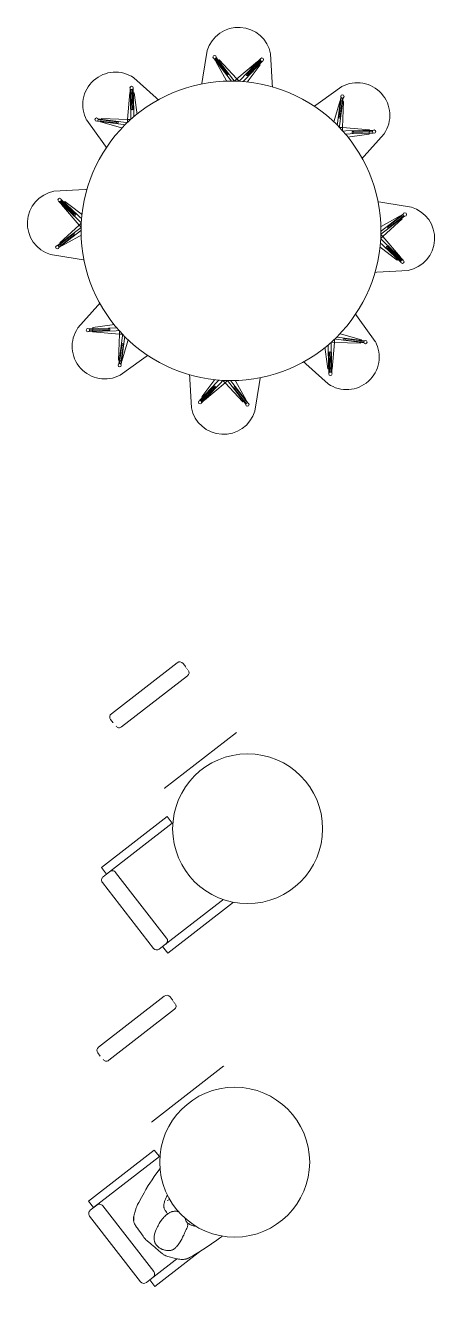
# Model space of a CAD drawing. Header units: millimetres. Extents: x 77934 to 82234, y 1754 to 48754.
# Drawn here: x 79133 to 81602, y 26143 to 33750 of the extents above; entities that cross this region are included whole.
import ezdxf

# ---------------------------------------------------------------- set-up
doc = ezdxf.new("R2010")
doc.units = ezdxf.units.MM
doc.header["$MEASUREMENT"] = 0
doc.layers.add('FURN-FREE', color=1, linetype='Continuous', lineweight=0)
doc.layers.add('PRES-PEOP', color=42, linetype='Continuous', lineweight=0)

# ---------------------------------------------------------------- blocks, each defined once
blk = doc.blocks.new('*U10')
at = {"color": 0, "linetype": 'ByBlock', "lineweight": -2}
for p, q in [((-250, 275), (-225, 275)), ((275, 275), (275, -275))]:
    blk.add_line(p, q, dxfattribs=at)
at = {"color": 0, "linetype": 'ByBlock', "lineweight": -2, "extrusion": (0, 0, -1), "flags": 128}
for points in [[(225, 325), (-275, 325), (-275, 275), (225, 275), (225, 325)], [(225, -275), (-275, -275), (-275, -325), (225, -325), (225, -275)]]:
    blk.add_lwpolyline(points, close=True, dxfattribs=at)
for points in [[(275, 250), (275, -250)], [(175, -250), (175, 250)], [(250, -275), (200, -275)]]:
    blk.add_lwpolyline(points, dxfattribs=at)
at = {"color": 0, "linetype": 'ByBlock', "lineweight": -2}
for centre, start, end in [((-250, 250), 89.99997, 179.99997), ((-200, 250), 359.99997, 89.99997), ((-250, -250), 179.99997, 269.99997), ((-200, -250), 269.99997, 359.99997)]:
    blk.add_arc(centre, 25, start, end, dxfattribs=at)
blk = doc.blocks.new('MAN14_2')
at = {"color": 0, "linetype": 'ByBlock', "lineweight": -2, "flags": 128}
for points in [[(-0.864, 5.845), (-0.832, 5.888), (-0.805, 5.925), (-0.76, 5.991), (-0.695, 6.092), (-0.631, 6.194), (-0.605, 6.236), (-0.584, 6.274), (-0.548, 6.342), (-0.523, 6.393), (-0.505, 6.431), (-0.48, 6.488), (-0.457, 6.543), (-0.451, 6.563), (-0.45, 6.584), (-0.452, 6.604), (-0.457, 6.626), (-0.464, 6.647), (-0.474, 6.668), (-0.485, 6.689), (-0.497, 6.709), (-0.526, 6.75), (-0.556, 6.788), (-0.588, 6.823), (-0.62, 6.856), (-0.682, 6.916), (-0.738, 6.964), (-0.784, 7.003), (-0.822, 7.033), (-0.852, 7.055), (-0.876, 7.072), (-0.893, 7.085), (-0.906, 7.094), (-0.916, 7.1), (-0.922, 7.103), (-0.927, 7.106), (-0.931, 7.107), (-0.931, 7.106), (-0.93, 7.104), (-0.924, 7.099), (-0.915, 7.091), (-0.902, 7.081), (-0.889, 7.071), (-0.875, 7.062), (-0.861, 7.053), (-0.833, 7.036), (-0.807, 7.02), (-0.76, 6.991), (-0.724, 6.968), (-0.698, 6.95), (-0.68, 6.936), (-0.654, 6.914), (-0.642, 6.903), (-0.631, 6.891), (-0.623, 6.881), (-0.615, 6.871), (-0.608, 6.859), (-0.601, 6.846), (-0.594, 6.833), (-0.58, 6.806), (-0.568, 6.779), (-0.546, 6.724), (-0.528, 6.675), (-0.513, 6.635), (-0.507, 6.618), (-0.501, 6.602), (-0.496, 6.589), (-0.492, 6.577), (-0.488, 6.567), (-0.481, 6.549), (-0.476, 6.537), (-0.472, 6.528), (-0.468, 6.522), (-0.466, 6.519), (-0.464, 6.517), (-0.462, 6.517), (-0.461, 6.517), (-0.459, 6.519), (-0.458, 6.523), (-0.458, 6.527), (-0.457, 6.534), (-0.457, 6.543), (-0.457, 6.833), (-0.457, 7.123), (-0.457, 7.56), (-0.457, 7.996), (-0.458, 8.019), (-0.46, 8.041), (-0.463, 8.062), (-0.466, 8.081), (-0.471, 8.099), (-0.475, 8.116), (-0.487, 8.147), (-0.498, 8.173), (-0.51, 8.195), (-0.522, 8.214), (-0.534, 8.229), (-0.544, 8.242), (-0.554, 8.253), (-0.573, 8.271), (-0.588, 8.283), (-0.6, 8.291), (-0.619, 8.302), (-0.639, 8.312), (-0.66, 8.32), (-0.68, 8.325), (-0.7, 8.328), (-0.719, 8.331), (-0.737, 8.331), (-0.754, 8.331), (-0.77, 8.33), (-0.785, 8.328), (-0.799, 8.326), (-0.824, 8.32), (-0.845, 8.314), (-0.862, 8.307), (-0.876, 8.299), (-0.888, 8.292), (-0.898, 8.286), (-0.906, 8.279), (-0.918, 8.267), (-0.927, 8.258), (-0.932, 8.25), (-0.939, 8.238), (-0.944, 8.225), (-0.962, 8.167), (-0.978, 8.114), (-1.003, 8.021), (-1.02, 7.949), (-1.032, 7.895), (-1.048, 7.813), (-1.061, 7.731), (-1.069, 7.672), (-1.08, 7.585), (-1.09, 7.498), (-1.092, 7.475), (-1.091, 7.452), (-1.09, 7.431), (-1.066, 7.271), (-1.065, 7.251), (-1.064, 7.234), (-1.065, 7.22), (-1.067, 7.194), (-1.072, 7.176), (-1.076, 7.162), (-1.084, 7.142), (-1.09, 7.133), (-1.096, 7.123), (-1.114, 7.099), (-1.133, 7.078), (-1.152, 7.06), (-1.171, 7.045), (-1.189, 7.032), (-1.225, 7.01), (-1.259, 6.993), (-1.503, 6.891), (-1.716, 6.786), (-1.824, 6.734), (-1.932, 6.685)], [(2.137, 2.732), (2.125, 3.008), (2.103, 3.422), (2.079, 3.836), (2.067, 4.015), (2.039, 4.326), (1.986, 4.791), (1.927, 5.263), (1.91, 5.384), (1.893, 5.49), (1.875, 5.582), (1.84, 5.741), (1.809, 5.858), (1.784, 5.945), (1.741, 6.071), (1.694, 6.194), (1.681, 6.221), (1.668, 6.245), (1.653, 6.266), (1.638, 6.285), (1.623, 6.302), (1.608, 6.317), (1.577, 6.344), (1.547, 6.366), (1.52, 6.384), (1.494, 6.399), (1.447, 6.423), (1.41, 6.44), (1.38, 6.452), (1.335, 6.468), (1.288, 6.484), (1.255, 6.494), (1.225, 6.501), (1.197, 6.508), (1.171, 6.512), (1.124, 6.518), (1.084, 6.521), (1.05, 6.522), (1.02, 6.521), (0.994, 6.519), (0.95, 6.514), (0.918, 6.509), (0.87, 6.498), (0.823, 6.484), (0.795, 6.474), (0.769, 6.463), (0.745, 6.451), (0.722, 6.439), (0.701, 6.427), (0.662, 6.401), (0.63, 6.375), (0.603, 6.351), (0.581, 6.328), (0.563, 6.307), (0.548, 6.288), (0.524, 6.253), (0.508, 6.225), (0.498, 6.204), (0.484, 6.171), (0.474, 6.136), (0.455, 6.048), (0.441, 5.966), (0.432, 5.89), (0.423, 5.748), (0.421, 5.625), (0.428, 5.2), (0.426, 5.095), (0.423, 5.016), (0.412, 4.899), (0.393, 4.781), (0.28, 4.22), (0.217, 3.94), (0.183, 3.801), (0.146, 3.662), (0.101, 3.509), (0.066, 3.396), (0.009, 3.226), (-0.05, 3.055), (-0.06, 3.027), (-0.077, 2.977), (-0.084, 2.959), (-0.09, 2.943), (-0.102, 2.916), (-0.112, 2.897), (-0.119, 2.883), (-0.125, 2.874), (-0.135, 2.86), (-0.145, 2.848), (-0.15, 2.843), (-0.155, 2.839), (-0.161, 2.835), (-0.167, 2.832), (-0.179, 2.827), (-0.192, 2.824), (-0.204, 2.821), (-0.217, 2.82), (-0.229, 2.82), (-0.241, 2.82), (-0.263, 2.822), (-0.283, 2.826), (-0.3, 2.83), (-0.315, 2.834), (-0.327, 2.838), (-0.338, 2.843), (-0.355, 2.851), (-0.368, 2.858), (-0.376, 2.863), (-0.388, 2.872), (-0.398, 2.881), (-0.419, 2.904), (-0.437, 2.928), (-0.465, 2.979), (-0.486, 3.03), (-0.501, 3.081), (-0.51, 3.131), (-0.516, 3.18), (-0.52, 3.227), (-0.521, 3.319), (-0.519, 3.402), (-0.501, 3.701), (-0.5, 3.774), (-0.5, 3.829), (-0.505, 3.908), (-0.515, 3.985), (-0.6, 4.45), (-0.643, 4.683), (-0.689, 4.915), (-0.74, 5.149), (-0.781, 5.323), (-0.848, 5.584), (-0.921, 5.845), (-0.931, 5.876), (-0.951, 5.934), (-0.972, 5.983), (-0.992, 6.026), (-1.03, 6.098), (-1.06, 6.152), (-1.154, 6.309), (-1.217, 6.413), (-1.243, 6.451), (-1.266, 6.483), (-1.288, 6.51), (-1.308, 6.533), (-1.327, 6.552), (-1.345, 6.568), (-1.362, 6.582), (-1.392, 6.604), (-1.417, 6.62), (-1.437, 6.63), (-1.469, 6.646), (-1.503, 6.659), (-1.537, 6.67), (-1.568, 6.68), (-1.598, 6.688), (-1.627, 6.694), (-1.653, 6.699), (-1.677, 6.703), (-1.722, 6.708), (-1.76, 6.709), (-1.792, 6.708), (-1.819, 6.705), (-1.842, 6.701), (-1.86, 6.696), (-1.876, 6.691), (-1.889, 6.685), (-1.911, 6.674), (-1.925, 6.664), (-1.936, 6.656), (-1.95, 6.642), (-1.962, 6.626), (-1.985, 6.591), (-2.026, 6.521), (-2.059, 6.456), (-2.087, 6.397), (-2.11, 6.343), (-2.147, 6.246), (-2.173, 6.171), (-2.207, 6.057), (-2.238, 5.943)], [(-1.642, 4.577), (-1.637, 4.705), (-1.628, 4.898), (-1.619, 5.09), (-1.617, 5.121), (-1.61, 5.18), (-1.602, 5.233), (-1.586, 5.325), (-1.575, 5.393), (-1.569, 5.443), (-1.566, 5.479), (-1.564, 5.505), (-1.565, 5.544), (-1.567, 5.562), (-1.569, 5.58), (-1.57, 5.582), (-1.57, 5.584), (-1.571, 5.586), (-1.572, 5.587), (-1.574, 5.589), (-1.575, 5.59), (-1.578, 5.592), (-1.582, 5.593), (-1.585, 5.594), (-1.589, 5.595), (-1.593, 5.596), (-1.597, 5.596), (-1.604, 5.596), (-1.61, 5.596), (-1.622, 5.596), (-1.631, 5.595), (-1.638, 5.595), (-1.643, 5.595), (-1.65, 5.595), (-1.656, 5.595), (-1.666, 5.595), (-1.675, 5.593), (-1.684, 5.59), (-1.691, 5.586), (-1.698, 5.581), (-1.704, 5.576), (-1.71, 5.57), (-1.72, 5.556), (-1.728, 5.541), (-1.735, 5.526), (-1.741, 5.51), (-1.752, 5.48), (-1.769, 5.424), (-1.776, 5.404), (-1.782, 5.388), (-1.788, 5.374), (-1.793, 5.363), (-1.798, 5.354), (-1.803, 5.347), (-1.812, 5.336), (-1.819, 5.329), (-1.825, 5.325), (-1.835, 5.32), (-1.845, 5.318), (-1.861, 5.318), (-1.873, 5.322), (-1.883, 5.328), (-1.891, 5.337), (-1.897, 5.349), (-1.901, 5.362), (-1.903, 5.377), (-1.905, 5.393), (-1.905, 5.409), (-1.904, 5.445), (-1.9, 5.482), (-1.895, 5.519), (-1.882, 5.593), (-1.858, 5.725), (-1.851, 5.772), (-1.847, 5.811), (-1.845, 5.843), (-1.845, 5.869), (-1.847, 5.889), (-1.85, 5.905), (-1.853, 5.918), (-1.857, 5.928), (-1.865, 5.942), (-1.874, 5.951), (-1.881, 5.955), (-1.894, 5.96), (-1.91, 5.961), (-1.93, 5.96), (-1.949, 5.958), (-1.968, 5.956), (-1.986, 5.953), (-2.022, 5.946), (-2.053, 5.938), (-2.08, 5.929), (-2.103, 5.921), (-2.122, 5.912), (-2.139, 5.904), (-2.152, 5.896), (-2.163, 5.889), (-2.182, 5.876), (-2.194, 5.865), (-2.203, 5.856), (-2.214, 5.842), (-2.223, 5.827), (-2.238, 5.797), (-2.264, 5.738), (-2.285, 5.685), (-2.301, 5.636), (-2.314, 5.593), (-2.334, 5.514), (-2.347, 5.453), (-2.355, 5.406), (-2.366, 5.335), (-2.374, 5.263), (-2.377, 5.211), (-2.378, 5.162), (-2.376, 5.117), (-2.373, 5.074), (-2.363, 4.996), (-2.35, 4.928), (-2.336, 4.87), (-2.322, 4.821), (-2.294, 4.736), (-2.272, 4.675), (-2.236, 4.589), (-2.218, 4.547), (-2.2, 4.508), (-2.194, 4.498), (-2.185, 4.489), (-2.175, 4.483), (-2.164, 4.478), (-2.151, 4.474), (-2.138, 4.472), (-2.125, 4.47), (-2.11, 4.469), (-2.081, 4.47), (-2.051, 4.473), (-2.022, 4.477), (-1.965, 4.487), (-1.916, 4.498), (-1.874, 4.508), (-1.84, 4.516), (-1.813, 4.522), (-1.791, 4.526), (-1.774, 4.529), (-1.762, 4.53), (-1.752, 4.531), (-1.745, 4.531), (-1.74, 4.53), (-1.736, 4.529), (-1.731, 4.526), (-1.73, 4.523), (-1.73, 4.52), (-1.731, 4.515), (-1.735, 4.508), (-1.742, 4.5), (-1.75, 4.493), (-1.76, 4.489), (-1.77, 4.485), (-1.782, 4.482), (-1.794, 4.48), (-1.819, 4.479), (-1.845, 4.48), (-1.872, 4.482), (-1.898, 4.485), (-1.948, 4.491), (-1.994, 4.498), (-2.033, 4.503), (-2.067, 4.506), (-2.095, 4.507), (-2.118, 4.506), (-2.137, 4.505), (-2.152, 4.502), (-2.165, 4.499), (-2.175, 4.496), (-2.192, 4.487), (-2.202, 4.48), (-2.209, 4.473), (-2.217, 4.461), (-2.223, 4.446), (-2.257, 4.331), (-2.285, 4.227), (-2.332, 4.041), (-2.364, 3.899), (-2.385, 3.79), (-2.412, 3.626), (-2.432, 3.462), (-2.473, 3.038), (-2.501, 2.723), (-2.533, 2.251), (-2.543, 2.014), (-2.549, 1.776), (-2.55, 1.608), (-2.544, 1.316), (-2.535, 1.098), (-2.516, 0.769), (-2.491, 0.439), (-2.483, 0.357), (-2.474, 0.287), (-2.455, 0.164), (-2.437, 0.072), (-2.407, -0.064), (-2.374, -0.2), (-2.351, -0.283), (-2.328, -0.356), (-2.304, -0.42), (-2.28, -0.475), (-2.258, -0.522), (-2.236, -0.561), (-2.215, -0.594), (-2.196, -0.623), (-2.159, -0.669), (-2.129, -0.701), (-2.105, -0.723), (-2.066, -0.754), (-2.025, -0.781), (-1.962, -0.816), (-1.906, -0.844), (-1.807, -0.89), (-1.732, -0.923), (-1.618, -0.969), (-1.503, -1.014), (-1.188, -1.145), (-1.108, -1.176), (-1.049, -1.197), (-1.003, -1.212), (-0.934, -1.231), (-0.864, -1.246), (-0.806, -1.256), (-0.704, -1.27), (-0.551, -1.287), (-0.474, -1.295), (-0.398, -1.305), (-0.21, -1.334), (0.071, -1.38), (0.213, -1.402), (0.357, -1.42), (0.404, -1.424), (0.448, -1.424), (0.489, -1.423), (0.528, -1.42), (0.599, -1.411), (0.661, -1.399), (0.715, -1.386), (0.809, -1.359), (1.09, -1.265), (1.166, -1.239), (1.232, -1.216), (1.289, -1.194), (1.339, -1.173), (1.424, -1.135), (1.486, -1.103), (1.53, -1.077), (1.563, -1.056), (1.611, -1.024), (1.657, -0.989), (1.687, -0.963), (1.712, -0.939), (1.734, -0.918), (1.752, -0.898), (1.767, -0.88), (1.793, -0.847), (1.812, -0.822), (1.825, -0.803), (1.843, -0.773), (1.861, -0.742), (1.969, -0.539), (2.047, -0.387), (2.159, -0.159), (2.267, 0.072), (2.374, 0.308), (2.53, 0.663), (2.683, 1.021), (2.759, 1.203), (2.813, 1.342), (2.849, 1.446), (2.873, 1.526), (2.889, 1.587), (2.908, 1.678), (2.915, 1.725), (2.921, 1.772), (2.929, 1.868), (2.933, 1.951), (2.934, 2.024), (2.933, 2.151), (2.925, 2.341), (2.915, 2.532), (2.888, 2.997), (2.856, 3.462), (2.851, 3.513), (2.845, 3.558), (2.832, 3.635), (2.812, 3.752), (2.804, 3.81), (2.798, 3.869), (2.798, 3.883), (2.799, 3.895), (2.801, 3.907), (2.805, 3.918), (2.809, 3.928), (2.82, 3.948), (2.833, 3.964), (2.847, 3.98), (2.861, 3.994), (2.891, 4.019), (2.948, 4.062), (2.969, 4.079), (2.986, 4.095), (3.001, 4.109), (3.014, 4.121), (3.033, 4.145), (3.045, 4.164), (3.053, 4.178), (3.058, 4.19), (3.063, 4.209), (3.067, 4.228), (3.069, 4.25), (3.072, 4.292), (3.073, 4.327), (3.072, 4.357), (3.07, 4.383), (3.067, 4.406), (3.064, 4.425), (3.057, 4.457), (3.05, 4.481), (3.044, 4.498), (3.035, 4.524), (3.023, 4.548), (3.015, 4.563), (3.006, 4.577), (2.998, 4.59), (2.981, 4.614), (2.964, 4.634), (2.948, 4.651), (2.933, 4.665), (2.919, 4.676), (2.907, 4.686), (2.895, 4.694), (2.873, 4.708), (2.856, 4.717), (2.842, 4.724), (2.821, 4.733), (2.798, 4.741), (2.768, 4.75), (2.739, 4.758), (2.712, 4.765), (2.686, 4.77), (2.662, 4.774), (2.618, 4.779), (2.581, 4.781), (2.549, 4.781), (2.522, 4.779), (2.5, 4.775), (2.481, 4.771), (2.466, 4.767), (2.453, 4.762), (2.432, 4.752), (2.418, 4.743), (2.408, 4.735), (2.395, 4.723), (2.384, 4.708), (2.373, 4.69), (2.364, 4.672), (2.356, 4.655), (2.35, 4.638), (2.339, 4.604), (2.331, 4.573), (2.325, 4.544), (2.316, 4.493), (2.31, 4.453), (2.303, 4.391), (2.297, 4.33), (2.295, 4.298), (2.294, 4.268), (2.294, 4.241), (2.296, 4.189), (2.301, 4.145), (2.307, 4.106), (2.312, 4.074), (2.325, 4.018), (2.335, 3.977), (2.352, 3.919), (2.36, 3.892), (2.369, 3.865), (2.373, 3.857), (2.378, 3.851), (2.384, 3.846), (2.392, 3.843), (2.4, 3.84), (2.409, 3.838), (2.419, 3.837), (2.429, 3.837), (2.439, 3.837), (2.46, 3.839), (2.481, 3.842), (2.502, 3.846), (2.541, 3.855), (2.576, 3.864), (2.605, 3.873), (2.629, 3.879), (2.648, 3.884), (2.663, 3.888), (2.675, 3.891), (2.684, 3.892), (2.69, 3.893), (2.695, 3.894), (2.699, 3.893), (2.704, 3.892), (2.706, 3.89), (2.706, 3.889), (2.706, 3.885), (2.703, 3.88), (2.698, 3.874), (2.692, 3.869), (2.685, 3.866), (2.677, 3.863), (2.668, 3.86), (2.659, 3.859), (2.64, 3.856), (2.62, 3.856), (2.6, 3.856), (2.58, 3.857), (2.541, 3.859), (2.507, 3.861), (2.477, 3.862), (2.451, 3.863), (2.43, 3.862), (2.412, 3.86), (2.398, 3.858), (2.386, 3.855), (2.376, 3.852), (2.369, 3.849), (2.357, 3.842), (2.349, 3.836), (2.344, 3.83), (2.338, 3.821), (2.334, 3.81), (2.323, 3.764), (2.314, 3.72), (2.302, 3.633), (2.293, 3.555), (2.282, 3.414), (2.273, 3.307), (2.264, 3.227), (2.256, 3.168), (2.239, 3.08), (2.229, 3.038), (2.217, 2.996), (2.149, 2.779), (2.042, 2.451), (1.986, 2.288), (1.927, 2.125), (1.902, 2.058), (1.855, 1.943), (1.819, 1.858), (1.79, 1.794), (1.744, 1.698), (1.72, 1.65), (1.694, 1.601), (1.67, 1.558), (1.646, 1.519), (1.598, 1.449), (1.553, 1.391), (1.511, 1.342), (1.473, 1.301), (1.439, 1.267), (1.376, 1.209), (1.328, 1.169), (1.254, 1.112), (1.178, 1.06), (1.149, 1.042), (1.121, 1.028), (1.095, 1.015), (1.069, 1.004), (1.019, 0.987), (0.974, 0.975), (0.933, 0.967), (0.897, 0.961), (0.864, 0.957), (0.806, 0.953), (0.762, 0.952), (0.694, 0.953), (0.625, 0.958), (0.607, 0.96), (0.59, 0.964), (0.575, 0.968), (0.546, 0.978), (0.521, 0.991), (0.498, 1.005), (0.478, 1.02), (0.442, 1.05), (0.383, 1.108), (0.338, 1.15), (0.302, 1.18), (0.273, 1.199), (0.251, 1.211), (0.233, 1.219), (0.205, 1.229), (0.175, 1.235), (0.113, 1.243), (0.06, 1.247), (0.014, 1.249), (-0.026, 1.248), (-0.06, 1.247), (-0.09, 1.244), (-0.115, 1.241), (-0.159, 1.234), (-0.191, 1.226), (-0.215, 1.22), (-0.249, 1.208), (-0.282, 1.194), (-0.31, 1.18), (-0.336, 1.166), (-0.359, 1.152), (-0.403, 1.122), (-0.439, 1.093), (-0.47, 1.065), (-0.496, 1.038), (-0.518, 1.014), (-0.536, 0.992), (-0.566, 0.951), (-0.587, 0.919), (-0.601, 0.894), (-0.621, 0.854), (-0.639, 0.813), (-0.659, 0.761), (-0.675, 0.713), (-0.702, 0.625), (-0.722, 0.549), (-0.735, 0.484), (-0.745, 0.426), (-0.758, 0.326), (-0.765, 0.25), (-0.77, 0.134), (-0.77, 0.014), (-0.768, -0.067), (-0.763, -0.137), (-0.758, -0.198), (-0.745, -0.302), (-0.733, -0.38), (-0.71, -0.495), (-0.683, -0.611), (-0.667, -0.667), (-0.651, -0.716), (-0.634, -0.758), (-0.619, -0.794), (-0.603, -0.825), (-0.589, -0.851), (-0.562, -0.896), (-0.54, -0.929), (-0.523, -0.952), (-0.495, -0.986), (-0.465, -1.018), (-0.445, -1.037), (-0.425, -1.054), (-0.407, -1.07), (-0.37, -1.096), (-0.337, -1.117), (-0.306, -1.133), (-0.279, -1.147), (-0.254, -1.157), (-0.208, -1.174), (-0.173, -1.184), (-0.145, -1.191), (-0.102, -1.2), (-0.058, -1.207), (-0.025, -1.211), (0.005, -1.213), (0.033, -1.214), (0.059, -1.214), (0.105, -1.212), (0.145, -1.207), (0.18, -1.202), (0.209, -1.196), (0.26, -1.184), (0.297, -1.173), (0.352, -1.154), (0.407, -1.134), (0.46, -1.112), (0.507, -1.09), (0.547, -1.069), (0.582, -1.049), (0.611, -1.029), (0.635, -1.011), (0.656, -0.994), (0.673, -0.978), (0.702, -0.949), (0.722, -0.925), (0.736, -0.906), (0.755, -0.876), (0.771, -0.844), (0.786, -0.81), (0.798, -0.779), (0.818, -0.72), (0.833, -0.669), (0.843, -0.624), (0.851, -0.585), (0.861, -0.517), (0.866, -0.465), (0.87, -0.386), (0.872, -0.306), (0.872, -0.243), (0.868, -0.134), (0.863, -0.053), (0.853, 0.068), (0.843, 0.188), (0.841, 0.211), (0.839, 0.234), (0.833, 0.285), (0.827, 0.336), (0.82, 0.387), (0.806, 0.486), (0.791, 0.574), (0.778, 0.648), (0.766, 0.708), (0.755, 0.756), (0.745, 0.793), (0.737, 0.822), (0.73, 0.844), (0.723, 0.859), (0.718, 0.871), (0.713, 0.879), (0.709, 0.884), (0.702, 0.889), (0.697, 0.889), (0.693, 0.888), (0.688, 0.882), (0.683, 0.871)], [(-0.689, 0.789), (-0.767, 0.819), (-0.833, 0.848), (-0.887, 0.875), (-0.932, 0.9), (-0.97, 0.924), (-1, 0.945), (-1.026, 0.966), (-1.047, 0.984), (-1.064, 1.001), (-1.092, 1.032), (-1.11, 1.056), (-1.123, 1.075), (-1.14, 1.105), (-1.154, 1.137), (-1.178, 1.204), (-1.196, 1.264), (-1.21, 1.318), (-1.22, 1.366), (-1.236, 1.452), (-1.247, 1.517), (-1.259, 1.617), (-1.27, 1.718), (-1.28, 1.853), (-1.285, 1.97), (-1.289, 2.171), (-1.291, 2.32), (-1.295, 2.431), (-1.299, 2.514), (-1.31, 2.639), (-1.328, 2.764), (-1.415, 3.258), (-1.503, 3.752), (-1.561, 4.072), (-1.619, 4.392)], [(1.396, 1.482), (1.321, 1.549), (1.254, 1.605), (1.194, 1.652), (1.141, 1.691), (1.044, 1.755), (0.968, 1.8), (0.91, 1.832), (0.82, 1.876), (0.727, 1.918), (0.691, 1.932), (0.625, 1.956), (0.567, 1.973), (0.516, 1.986), (0.471, 1.995), (0.393, 2.009), (0.333, 2.017), (0.241, 2.027), (0.146, 2.034), (0.066, 2.039), (-0.004, 2.041), (-0.064, 2.041), (-0.117, 2.04), (-0.162, 2.038), (-0.24, 2.03), (-0.298, 2.021), (-0.341, 2.013), (-0.403, 1.997), (-0.465, 1.976), (-0.512, 1.957), (-0.555, 1.937), (-0.595, 1.916), (-0.668, 1.873), (-0.73, 1.83), (-0.783, 1.79), (-0.827, 1.753), (-0.903, 1.684), (-0.957, 1.629), (-0.996, 1.586), (-1.051, 1.521), (-1.104, 1.453)]]:
    blk.add_lwpolyline(points, dxfattribs=at)
blk = doc.blocks.new('*U44')
at = {"color": 7, "linetype": 'ByBlock', "lineweight": -2}
blk.add_wipeout([(255.1, 39.7), (265, -66), (265, -165.8), (241.7, -244.5), (162.6, -415.9), (139.3, -447.2), (68.1, -479.1), (15.6, -491.1), (-111.5, -471.8), (-230.6, -423.9), (-259.8, -385.3), (-277.1, -305.5), (-281.1, -198.4), (-277.1, -76), (-264.5, 34.4), (-247.2, 104.9), (-265.8, 169.5), (-247.9, 240.6), (-250.5, 247.5), (-219.9, 321.7), (-144.1, 357.7), (-132.1, 372.4), (-136.8, 403), (-120.8, 476.1), (-98.8, 490.1), (-78.9, 474.1), (-72.9, 453.5), (-70.9, 309.8), (-116.8, 235.3), (-88.9, 108.3), (-75.1, 45.5), (-72.2, -28.8), (-71.1, -59.6), (-47, -66), (-12.4, 5.8), (12.3, 138.9), (15.6, 220.7), (28.2, 279.9), (66.8, 305.2), (123.3, 291.9), (151.9, 250.6), (177.2, 93.6), (186.5, -74.7), (209.8, 39.1), (202.5, 94.3), (210.5, 123.6), (230.4, 133.5), (257.1, 125.6), (277, 103.6), (280.3, 73.7), (259.7, 53.7)], dxfattribs=at)
at = {"linetype": 'ByBlock', "lineweight": -2, "xscale": 100, "yscale": 100, "zscale": 100}
blk.add_blockref('MAN14_2', (-26.7, -346.8), dxfattribs=at)
blk = doc.blocks.new('PERSON SITTING_2')
at = {"color": 7, "linetype": 'ByBlock', "lineweight": -2, "extrusion": (0, 0, -1)}
blk.add_blockref('*U44', (15, 143.1), dxfattribs=at)
blk = doc.blocks.new('*U76')
at = {"linetype": 'ByBlock', "lineweight": -2}
for p, q in [((-385.8, 48.8), (-370.5, 29.1)), ((-64.1, -366.1), (370.5, -29.1))]:
    blk.add_line(p, q, dxfattribs=at)
at = {"linetype": 'ByBlock', "lineweight": -2, "flags": 128}
for points in [[(-381.4, 83.9), (13.8, 390.3)], [(75, 311.2), (-320.1, 4.9)]]:
    blk.add_lwpolyline(points, dxfattribs=at)
at = {"color": 1, "linetype": 'ByBlock', "lineweight": -2, "flags": 128}
blk.add_lwpolyline([(48.8, 385.8), (79.5, 346.3)], dxfattribs=at)
at = {"linetype": 'ByBlock', "lineweight": -2, "extrusion": (0, 0, -1)}
for centre, start, end in [((-29.1, 370.5), 52.21307, 142.21307), ((-59.7, 331), 142.21307, 232.21307), ((366.1, 64.1), 322.21307, 52.21307), ((335.4, 24.6), 232.21307, 322.21307)]:
    blk.add_arc(centre, 25, start, end, dxfattribs=at)
at = {"linetype": 'ByBlock', "lineweight": -2}
for points in [[(64.1, 366.1), (370.5, -29.1), (410, 1.6), (103.7, 396.7)], [(-410, -1.6), (-103.7, -396.7), (-64.1, -366.1), (-370.5, 29.1)]]:
    blk.add_wipeout(points, dxfattribs=at)
blk = doc.blocks.new('*U77')
at = {"color": 0, "linetype": 'ByBlock', "lineweight": -2}
for p, q in [((-250, 275), (-225, 275)), ((275, 275), (275, -275))]:
    blk.add_line(p, q, dxfattribs=at)
at = {"color": 0, "linetype": 'ByBlock', "lineweight": -2, "extrusion": (0, 0, -1), "flags": 128}
for points in [[(225, 325), (-275, 325), (-275, 275), (225, 275), (225, 325)], [(225, -275), (-275, -275), (-275, -325), (225, -325), (225, -275)]]:
    blk.add_lwpolyline(points, close=True, dxfattribs=at)
for points in [[(275, 250), (275, -250)], [(175, -250), (175, 250)], [(250, -275), (200, -275)]]:
    blk.add_lwpolyline(points, dxfattribs=at)
at = {"color": 0, "linetype": 'ByBlock', "lineweight": -2}
for centre, start, end in [((-250, 250), 89.99997, 179.99997), ((-200, 250), 359.99997, 89.99997), ((-250, -250), 179.99997, 269.99997), ((-200, -250), 269.99997, 359.99997)]:
    blk.add_arc(centre, 25, start, end, dxfattribs=at)
blk = doc.blocks.new('*U78')
at = {"linetype": 'ByBlock', "lineweight": -2}
for p, q in [((-385.8, 48.8), (-370.5, 29.1)), ((-64.1, -366.1), (370.5, -29.1))]:
    blk.add_line(p, q, dxfattribs=at)
at = {"linetype": 'ByBlock', "lineweight": -2, "flags": 128}
for points in [[(-381.4, 83.9), (13.8, 390.3)], [(75, 311.2), (-320.1, 4.9)]]:
    blk.add_lwpolyline(points, dxfattribs=at)
at = {"color": 1, "linetype": 'ByBlock', "lineweight": -2, "flags": 128}
blk.add_lwpolyline([(48.8, 385.8), (79.5, 346.3)], dxfattribs=at)
at = {"linetype": 'ByBlock', "lineweight": -2, "extrusion": (0, 0, -1)}
for centre, start, end in [((-29.1, 370.5), 52.21307, 142.21307), ((-59.7, 331), 142.21307, 232.21307), ((366.1, 64.1), 322.21307, 52.21307), ((335.4, 24.6), 232.21307, 322.21307)]:
    blk.add_arc(centre, 25, start, end, dxfattribs=at)
at = {"linetype": 'ByBlock', "lineweight": -2}
for points in [[(64.1, 366.1), (370.5, -29.1), (410, 1.6), (103.7, 396.7)], [(-410, -1.6), (-103.7, -396.7), (-64.1, -366.1), (-370.5, 29.1)]]:
    blk.add_wipeout(points, dxfattribs=at)
blk = doc.blocks.new('DSR')
at = {"color": 0, "linetype": 'ByBlock', "lineweight": -2}
for p, q in [((-232, -217.6), (-187.2, 191.8)), ((133.9, 158.6), (-136.7, -157.1)), ((-131, 152.9), (131, -152.9)), ((238, -217.6), (193.2, 191.8)), ((-142.6, 144.7), (121, -162.8)), ((-140.3, 145.4), (-64.4, 59)), ((-133, 148.5), (-58.5, 63.7)), ((-131.9, 128.2), (-113.5, 139.7)), ((-42.5, -14.9), (-131.9, 128.2)), ((146.5, 146.2), (-120.3, -169.1)), ((-113.5, 139.7), (-1.1, 30.9)), ((-1.1, 30.9), (117.2, 142)), ((134.7, 123.3), (44.7, -10.6)), ((133.8, 150.9), (60, 62.7)), ((138.5, 146.5), (65.2, 58.9)), ((117.2, 142), (134.7, 123.3)), ((-127.3, -153.5), (-52.1, -66.9)), ((-42.5, -14.9), (-119.8, -132.1)), ((-118.4, -160.3), (-43.6, -70.7)), ((-96.5, -147.4), (3.2, -56.3)), ((3.2, -56.3), (103.4, -148.9)), ((120.9, -161.2), (43.1, -69.2)), ((118.4, -132.6), (44.7, -10.6)), ((128.1, -153.6), (51.8, -64.2)), ((-119.8, -132.1), (-96.5, -147.4)), ((103.4, -148.9), (118.4, -132.6)), ((-232, -217.6), (238, -217.6))]:
    blk.add_line(p, q, dxfattribs=at)
at = {"color": 0, "linetype": 'ByBlock', "lineweight": -2, "flags": 128}
blk.add_lwpolyline([(-42.5, -14.9), (-1.1, 30.9), (44.7, -10.6), (3.2, -56.3), (-42.5, -14.9)], close=True, dxfattribs=at)
at = {"color": 0, "linetype": 'ByBlock', "lineweight": -2}
for centre, radius in [((-141, 154.8), 10), ((143.1, 155.6), 10), ((-59.2, 58.1), 5), ((61.1, 58.1), 5), ((-47.3, -66.7), 5), ((47.6, -66.7), 5), ((-128, -163.1), 10), ((131, -163.1), 10)]:
    blk.add_circle(centre, radius, dxfattribs=at)
blk.add_arc((3, 145.6), 195.8, 13.66142, 166.33858, dxfattribs=at)
blk = doc.blocks.new('DSR_1')
at = {"color": 0, "linetype": 'ByBlock', "lineweight": -2}
for p, q in [((-232, -217.6), (-187.2, 191.8)), ((133.9, 158.6), (-136.7, -157.1)), ((-131, 152.9), (131, -152.9)), ((238, -217.6), (193.2, 191.8)), ((-142.6, 144.7), (121, -162.8)), ((-140.3, 145.4), (-64.4, 59)), ((-133, 148.5), (-58.5, 63.7)), ((-131.9, 128.2), (-113.5, 139.7)), ((-42.5, -14.9), (-131.9, 128.2)), ((146.5, 146.2), (-120.3, -169.1)), ((-113.5, 139.7), (-1.1, 30.9)), ((-1.1, 30.9), (117.2, 142)), ((134.7, 123.3), (44.7, -10.6)), ((133.8, 150.9), (60, 62.7)), ((138.5, 146.5), (65.2, 58.9)), ((117.2, 142), (134.7, 123.3)), ((-127.3, -153.5), (-52.1, -66.9)), ((-42.5, -14.9), (-119.8, -132.1)), ((-118.4, -160.3), (-43.6, -70.7)), ((-96.5, -147.4), (3.2, -56.3)), ((3.2, -56.3), (103.4, -148.9)), ((120.9, -161.2), (43.1, -69.2)), ((118.4, -132.6), (44.7, -10.6)), ((128.1, -153.6), (51.8, -64.2)), ((-119.8, -132.1), (-96.5, -147.4)), ((103.4, -148.9), (118.4, -132.6)), ((-232, -217.6), (238, -217.6))]:
    blk.add_line(p, q, dxfattribs=at)
at = {"color": 0, "linetype": 'ByBlock', "lineweight": -2, "flags": 128}
blk.add_lwpolyline([(-42.5, -14.9), (-1.1, 30.9), (44.7, -10.6), (3.2, -56.3), (-42.5, -14.9)], close=True, dxfattribs=at)
at = {"color": 0, "linetype": 'ByBlock', "lineweight": -2}
for centre, radius in [((-141, 154.8), 10), ((143.1, 155.6), 10), ((-59.2, 58.1), 5), ((61.1, 58.1), 5), ((-47.3, -66.7), 5), ((47.6, -66.7), 5), ((-128, -163.1), 10), ((131, -163.1), 10)]:
    blk.add_circle(centre, radius, dxfattribs=at)
blk.add_arc((3, 145.6), 195.8, 13.66142, 166.33858, dxfattribs=at)
blk = doc.blocks.new('DSR_2')
at = {"color": 0, "linetype": 'ByBlock', "lineweight": -2}
for p, q in [((-232, -217.6), (-187.2, 191.8)), ((133.9, 158.6), (-136.7, -157.1)), ((-131, 152.9), (131, -152.9)), ((238, -217.6), (193.2, 191.8)), ((-142.6, 144.7), (121, -162.8)), ((-140.3, 145.4), (-64.4, 59)), ((-133, 148.5), (-58.5, 63.7)), ((-131.9, 128.2), (-113.5, 139.7)), ((-42.5, -14.9), (-131.9, 128.2)), ((146.5, 146.2), (-120.3, -169.1)), ((-113.5, 139.7), (-1.1, 30.9)), ((-1.1, 30.9), (117.2, 142)), ((134.7, 123.3), (44.7, -10.6)), ((133.8, 150.9), (60, 62.7)), ((138.5, 146.5), (65.2, 58.9)), ((117.2, 142), (134.7, 123.3)), ((-127.3, -153.5), (-52.1, -66.9)), ((-42.5, -14.9), (-119.8, -132.1)), ((-118.4, -160.3), (-43.6, -70.7)), ((-96.5, -147.4), (3.2, -56.3)), ((3.2, -56.3), (103.4, -148.9)), ((120.9, -161.2), (43.1, -69.2)), ((118.4, -132.6), (44.7, -10.6)), ((128.1, -153.6), (51.8, -64.2)), ((-119.8, -132.1), (-96.5, -147.4)), ((103.4, -148.9), (118.4, -132.6)), ((-232, -217.6), (238, -217.6))]:
    blk.add_line(p, q, dxfattribs=at)
at = {"color": 0, "linetype": 'ByBlock', "lineweight": -2, "flags": 128}
blk.add_lwpolyline([(-42.5, -14.9), (-1.1, 30.9), (44.7, -10.6), (3.2, -56.3), (-42.5, -14.9)], close=True, dxfattribs=at)
at = {"color": 0, "linetype": 'ByBlock', "lineweight": -2}
for centre, radius in [((-141, 154.8), 10), ((143.1, 155.6), 10), ((-59.2, 58.1), 5), ((61.1, 58.1), 5), ((-47.3, -66.7), 5), ((47.6, -66.7), 5), ((-128, -163.1), 10), ((131, -163.1), 10)]:
    blk.add_circle(centre, radius, dxfattribs=at)
blk.add_arc((3, 145.6), 195.8, 13.66142, 166.33858, dxfattribs=at)
blk = doc.blocks.new('DSR_3')
at = {"color": 0, "linetype": 'ByBlock', "lineweight": -2}
for p, q in [((-232, -217.6), (-187.2, 191.8)), ((133.9, 158.6), (-136.7, -157.1)), ((-131, 152.9), (131, -152.9)), ((238, -217.6), (193.2, 191.8)), ((-142.6, 144.7), (121, -162.8)), ((-140.3, 145.4), (-64.4, 59)), ((-133, 148.5), (-58.5, 63.7)), ((-131.9, 128.2), (-113.5, 139.7)), ((-42.5, -14.9), (-131.9, 128.2)), ((146.5, 146.2), (-120.3, -169.1)), ((-113.5, 139.7), (-1.1, 30.9)), ((-1.1, 30.9), (117.2, 142)), ((134.7, 123.3), (44.7, -10.6)), ((133.8, 150.9), (60, 62.7)), ((138.5, 146.5), (65.2, 58.9)), ((117.2, 142), (134.7, 123.3)), ((-127.3, -153.5), (-52.1, -66.9)), ((-42.5, -14.9), (-119.8, -132.1)), ((-118.4, -160.3), (-43.6, -70.7)), ((-96.5, -147.4), (3.2, -56.3)), ((3.2, -56.3), (103.4, -148.9)), ((120.9, -161.2), (43.1, -69.2)), ((118.4, -132.6), (44.7, -10.6)), ((128.1, -153.6), (51.8, -64.2)), ((-119.8, -132.1), (-96.5, -147.4)), ((103.4, -148.9), (118.4, -132.6)), ((-232, -217.6), (238, -217.6))]:
    blk.add_line(p, q, dxfattribs=at)
at = {"color": 0, "linetype": 'ByBlock', "lineweight": -2, "flags": 128}
blk.add_lwpolyline([(-42.5, -14.9), (-1.1, 30.9), (44.7, -10.6), (3.2, -56.3), (-42.5, -14.9)], close=True, dxfattribs=at)
at = {"color": 0, "linetype": 'ByBlock', "lineweight": -2}
for centre, radius in [((-141, 154.8), 10), ((143.1, 155.6), 10), ((-59.2, 58.1), 5), ((61.1, 58.1), 5), ((-47.3, -66.7), 5), ((47.6, -66.7), 5), ((-128, -163.1), 10), ((131, -163.1), 10)]:
    blk.add_circle(centre, radius, dxfattribs=at)
blk.add_arc((3, 145.6), 195.8, 13.66142, 166.33858, dxfattribs=at)
blk = doc.blocks.new('DSR_4')
at = {"color": 0, "linetype": 'ByBlock', "lineweight": -2}
for p, q in [((-232, -217.6), (-187.2, 191.8)), ((133.9, 158.6), (-136.7, -157.1)), ((-131, 152.9), (131, -152.9)), ((238, -217.6), (193.2, 191.8)), ((-142.6, 144.7), (121, -162.8)), ((-140.3, 145.4), (-64.4, 59)), ((-133, 148.5), (-58.5, 63.7)), ((-131.9, 128.2), (-113.5, 139.7)), ((-42.5, -14.9), (-131.9, 128.2)), ((146.5, 146.2), (-120.3, -169.1)), ((-113.5, 139.7), (-1.1, 30.9)), ((-1.1, 30.9), (117.2, 142)), ((134.7, 123.3), (44.7, -10.6)), ((133.8, 150.9), (60, 62.7)), ((138.5, 146.5), (65.2, 58.9)), ((117.2, 142), (134.7, 123.3)), ((-127.3, -153.5), (-52.1, -66.9)), ((-42.5, -14.9), (-119.8, -132.1)), ((-118.4, -160.3), (-43.6, -70.7)), ((-96.5, -147.4), (3.2, -56.3)), ((3.2, -56.3), (103.4, -148.9)), ((120.9, -161.2), (43.1, -69.2)), ((118.4, -132.6), (44.7, -10.6)), ((128.1, -153.6), (51.8, -64.2)), ((-119.8, -132.1), (-96.5, -147.4)), ((103.4, -148.9), (118.4, -132.6)), ((-232, -217.6), (238, -217.6))]:
    blk.add_line(p, q, dxfattribs=at)
at = {"color": 0, "linetype": 'ByBlock', "lineweight": -2, "flags": 128}
blk.add_lwpolyline([(-42.5, -14.9), (-1.1, 30.9), (44.7, -10.6), (3.2, -56.3), (-42.5, -14.9)], close=True, dxfattribs=at)
at = {"color": 0, "linetype": 'ByBlock', "lineweight": -2}
for centre, radius in [((-141, 154.8), 10), ((143.1, 155.6), 10), ((-59.2, 58.1), 5), ((61.1, 58.1), 5), ((-47.3, -66.7), 5), ((47.6, -66.7), 5), ((-128, -163.1), 10), ((131, -163.1), 10)]:
    blk.add_circle(centre, radius, dxfattribs=at)
blk.add_arc((3, 145.6), 195.8, 13.66142, 166.33858, dxfattribs=at)
blk = doc.blocks.new('DSR_5')
at = {"color": 0, "linetype": 'ByBlock', "lineweight": -2}
for p, q in [((-232, -217.6), (-187.2, 191.8)), ((133.9, 158.6), (-136.7, -157.1)), ((-131, 152.9), (131, -152.9)), ((238, -217.6), (193.2, 191.8)), ((-142.6, 144.7), (121, -162.8)), ((-140.3, 145.4), (-64.4, 59)), ((-133, 148.5), (-58.5, 63.7)), ((-131.9, 128.2), (-113.5, 139.7)), ((-42.5, -14.9), (-131.9, 128.2)), ((146.5, 146.2), (-120.3, -169.1)), ((-113.5, 139.7), (-1.1, 30.9)), ((-1.1, 30.9), (117.2, 142)), ((134.7, 123.3), (44.7, -10.6)), ((133.8, 150.9), (60, 62.7)), ((138.5, 146.5), (65.2, 58.9)), ((117.2, 142), (134.7, 123.3)), ((-127.3, -153.5), (-52.1, -66.9)), ((-42.5, -14.9), (-119.8, -132.1)), ((-118.4, -160.3), (-43.6, -70.7)), ((-96.5, -147.4), (3.2, -56.3)), ((3.2, -56.3), (103.4, -148.9)), ((120.9, -161.2), (43.1, -69.2)), ((118.4, -132.6), (44.7, -10.6)), ((128.1, -153.6), (51.8, -64.2)), ((-119.8, -132.1), (-96.5, -147.4)), ((103.4, -148.9), (118.4, -132.6)), ((-232, -217.6), (238, -217.6))]:
    blk.add_line(p, q, dxfattribs=at)
at = {"color": 0, "linetype": 'ByBlock', "lineweight": -2, "flags": 128}
blk.add_lwpolyline([(-42.5, -14.9), (-1.1, 30.9), (44.7, -10.6), (3.2, -56.3), (-42.5, -14.9)], close=True, dxfattribs=at)
at = {"color": 0, "linetype": 'ByBlock', "lineweight": -2}
for centre, radius in [((-141, 154.8), 10), ((143.1, 155.6), 10), ((-59.2, 58.1), 5), ((61.1, 58.1), 5), ((-47.3, -66.7), 5), ((47.6, -66.7), 5), ((-128, -163.1), 10), ((131, -163.1), 10)]:
    blk.add_circle(centre, radius, dxfattribs=at)
blk.add_arc((3, 145.6), 195.8, 13.66142, 166.33858, dxfattribs=at)
blk = doc.blocks.new('DSR_6')
at = {"color": 0, "linetype": 'ByBlock', "lineweight": -2}
for p, q in [((-232, -217.6), (-187.2, 191.8)), ((133.9, 158.6), (-136.7, -157.1)), ((-131, 152.9), (131, -152.9)), ((238, -217.6), (193.2, 191.8)), ((-142.6, 144.7), (121, -162.8)), ((-140.3, 145.4), (-64.4, 59)), ((-133, 148.5), (-58.5, 63.7)), ((-131.9, 128.2), (-113.5, 139.7)), ((-42.5, -14.9), (-131.9, 128.2)), ((146.5, 146.2), (-120.3, -169.1)), ((-113.5, 139.7), (-1.1, 30.9)), ((-1.1, 30.9), (117.2, 142)), ((134.7, 123.3), (44.7, -10.6)), ((133.8, 150.9), (60, 62.7)), ((138.5, 146.5), (65.2, 58.9)), ((117.2, 142), (134.7, 123.3)), ((-127.3, -153.5), (-52.1, -66.9)), ((-42.5, -14.9), (-119.8, -132.1)), ((-118.4, -160.3), (-43.6, -70.7)), ((-96.5, -147.4), (3.2, -56.3)), ((3.2, -56.3), (103.4, -148.9)), ((120.9, -161.2), (43.1, -69.2)), ((118.4, -132.6), (44.7, -10.6)), ((128.1, -153.6), (51.8, -64.2)), ((-119.8, -132.1), (-96.5, -147.4)), ((103.4, -148.9), (118.4, -132.6)), ((-232, -217.6), (238, -217.6))]:
    blk.add_line(p, q, dxfattribs=at)
at = {"color": 0, "linetype": 'ByBlock', "lineweight": -2, "flags": 128}
blk.add_lwpolyline([(-42.5, -14.9), (-1.1, 30.9), (44.7, -10.6), (3.2, -56.3), (-42.5, -14.9)], close=True, dxfattribs=at)
at = {"color": 0, "linetype": 'ByBlock', "lineweight": -2}
for centre, radius in [((-141, 154.8), 10), ((143.1, 155.6), 10), ((-59.2, 58.1), 5), ((61.1, 58.1), 5), ((-47.3, -66.7), 5), ((47.6, -66.7), 5), ((-128, -163.1), 10), ((131, -163.1), 10)]:
    blk.add_circle(centre, radius, dxfattribs=at)
blk.add_arc((3, 145.6), 195.8, 13.66142, 166.33858, dxfattribs=at)
blk = doc.blocks.new('DSR_7')
at = {"color": 0, "linetype": 'ByBlock', "lineweight": -2}
for p, q in [((-232, -217.6), (-187.2, 191.8)), ((133.9, 158.6), (-136.7, -157.1)), ((-131, 152.9), (131, -152.9)), ((238, -217.6), (193.2, 191.8)), ((-142.6, 144.7), (121, -162.8)), ((-140.3, 145.4), (-64.4, 59)), ((-133, 148.5), (-58.5, 63.7)), ((-131.9, 128.2), (-113.5, 139.7)), ((-42.5, -14.9), (-131.9, 128.2)), ((146.5, 146.2), (-120.3, -169.1)), ((-113.5, 139.7), (-1.1, 30.9)), ((-1.1, 30.9), (117.2, 142)), ((134.7, 123.3), (44.7, -10.6)), ((133.8, 150.9), (60, 62.7)), ((138.5, 146.5), (65.2, 58.9)), ((117.2, 142), (134.7, 123.3)), ((-127.3, -153.5), (-52.1, -66.9)), ((-42.5, -14.9), (-119.8, -132.1)), ((-118.4, -160.3), (-43.6, -70.7)), ((-96.5, -147.4), (3.2, -56.3)), ((3.2, -56.3), (103.4, -148.9)), ((120.9, -161.2), (43.1, -69.2)), ((118.4, -132.6), (44.7, -10.6)), ((128.1, -153.6), (51.8, -64.2)), ((-119.8, -132.1), (-96.5, -147.4)), ((103.4, -148.9), (118.4, -132.6)), ((-232, -217.6), (238, -217.6))]:
    blk.add_line(p, q, dxfattribs=at)
at = {"color": 0, "linetype": 'ByBlock', "lineweight": -2, "flags": 128}
blk.add_lwpolyline([(-42.5, -14.9), (-1.1, 30.9), (44.7, -10.6), (3.2, -56.3), (-42.5, -14.9)], close=True, dxfattribs=at)
at = {"color": 0, "linetype": 'ByBlock', "lineweight": -2}
for centre, radius in [((-141, 154.8), 10), ((143.1, 155.6), 10), ((-59.2, 58.1), 5), ((61.1, 58.1), 5), ((-47.3, -66.7), 5), ((47.6, -66.7), 5), ((-128, -163.1), 10), ((131, -163.1), 10)]:
    blk.add_circle(centre, radius, dxfattribs=at)
blk.add_arc((3, 145.6), 195.8, 13.66142, 166.33858, dxfattribs=at)

msp = doc.modelspace()

# ---------------------------------------------------------------- block references
at = {"layer": 'FURN-FREE'}
for name, p, rotation in [('DSR_6', (80402.2, 33396.8), 356.9539070708475), ('DSR_7', (79768.8, 33162.9), 41.95390707084754), ('DSR_5', (81015.4, 33114.4), 311.9539070708475), ('DSR', (79486.4, 32549.7), 86.95390707084756), ('DSR_4', (81249.3, 32481), 266.9539070708475), ('DSR_1', (79720.3, 31916.4), 131.9539070708475), ('DSR_3', (80966.8, 31867.8), 221.9539070708476), ('DSR_2', (80333.5, 31633.9), 176.9539070708476)]:
    msp.add_blockref(name, p, dxfattribs=dict(at, rotation=rotation))
msp.add_blockref('*U78', (80031.2, 29531), dxfattribs=at)
at = {"layer": 'FURN-FREE', "extrusion": (0, 0, -1), "xscale": 0.9999990990353708, "yscale": 0.9999990990353708, "zscale": 0.9999990990353708, "rotation": 142.213104108933}
for name, p in [('*U77', (-79966.5, 28571.1)), ('*U10', (-79889.1, 26568.1))]:
    msp.add_blockref(name, p, dxfattribs=at)

# ---------------------------------------------------------------- next in the draw order: block references
at = {"layer": 'PRES-PEOP', "color": 7, "extrusion": (0, 0, -1), "rotation": 32.21303420267694}
msp.add_blockref('PERSON SITTING_2', (-80120, 26675.5), dxfattribs=at)

# ---------------------------------------------------------------- next in the draw order: wipeouts: each hides what was drawn before it
for points in [[(80402.6, 33414.7), (80346, 33415.1), (80289.6, 33412), (80233.4, 33405.3), (80177.8, 33395.1), (80123, 33381.4), (80069.1, 33364.3), (80016.3, 33343.9), (79965, 33320.2), (79915.3, 33293.3), (79867.3, 33263.4), (79821.3, 33230.5), (79777.5, 33194.7), (79736, 33156.3), (79697, 33115.4), (79660.7, 33072.1), (79627.1, 33026.6), (79596.5, 32979.1), (79568.9, 32929.7), (79544.4, 32878.8), (79523.2, 32826.3), (79505.4, 32772.7), (79490.9, 32718), (79479.9, 32662.6), (79472.4, 32606.5), (79468.5, 32550.1), (79468.1, 32493.6), (79471.2, 32437.1), (79477.9, 32381), (79488.1, 32325.4), (79501.8, 32270.5), (79518.8, 32216.6), (79539.3, 32163.9), (79563, 32112.6), (79589.9, 32062.8), (79619.8, 32014.9), (79652.7, 31968.9), (79688.4, 31925.1), (79726.8, 31883.6), (79767.8, 31844.6), (79811.1, 31808.2), (79856.6, 31774.7), (79904.1, 31744), (79953.5, 31716.4), (80004.4, 31692), (80056.9, 31670.8), (80110.5, 31652.9), (80165.2, 31638.5), (80220.6, 31627.5), (80276.7, 31620), (80333.1, 31616), (80389.6, 31615.6), (80446.1, 31618.8), (80502.2, 31625.5), (80557.8, 31635.7), (80612.7, 31649.3), (80666.6, 31666.4), (80719.3, 31686.8), (80770.6, 31710.5), (80820.4, 31737.4), (80868.3, 31767.4), (80914.3, 31800.3), (80958.1, 31836), (80999.6, 31874.4), (81038.6, 31915.3), (81075, 31958.6), (81108.5, 32004.1), (81139.2, 32051.7), (81166.8, 32101), (81191.2, 32152), (81212.4, 32204.4), (81230.2, 32258.1), (81244.7, 32312.7), (81255.7, 32368.2), (81263.2, 32424.2), (81267.1, 32480.6), (81267.6, 32537.2), (81264.4, 32593.6), (81257.7, 32649.8), (81247.5, 32705.4), (81233.9, 32760.2), (81216.8, 32814.1), (81196.4, 32866.8), (81172.6, 32918.2), (81145.8, 32967.9), (81115.8, 33015.9), (81082.9, 33061.9), (81047.2, 33105.7), (81008.8, 33147.2), (80967.8, 33186.2), (80924.5, 33222.5), (80879, 33256.1), (80831.5, 33286.7), (80782.2, 33314.3), (80731.2, 33338.8), (80678.8, 33359.9), (80625.1, 33377.8), (80570.5, 33392.3), (80515, 33403.3)], [(80884.2, 28753.7), (80894.1, 28780.2), (80902.2, 28807.3), (80908.7, 28834.8), (80913.4, 28862.7), (80916.4, 28890.8), (80917.6, 28919), (80917, 28947.3), (80914.6, 28975.5), (80910.5, 29003.4), (80904.6, 29031.1), (80897, 29058.3), (80887.7, 29085), (80876.8, 29111.1), (80864.2, 29136.4), (80850.1, 29160.9), (80834.5, 29184.4), (80817.4, 29207), (80798.9, 29228.4), (80779.1, 29248.6), (80758.1, 29267.5), (80736, 29285), (80712.8, 29301.2), (80688.6, 29315.8), (80663.5, 29328.9), (80637.7, 29340.4), (80611.2, 29350.3), (80584.2, 29358.5), (80556.6, 29364.9), (80528.8, 29369.7), (80500.7, 29372.6), (80472.4, 29373.8), (80444.1, 29373.2), (80416, 29370.9), (80388, 29366.7), (80360.4, 29360.9), (80333.1, 29353.3), (80306.4, 29344), (80280.4, 29333), (80255, 29320.5), (80230.6, 29306.3), (80207, 29290.7), (80184.5, 29273.6), (80163.1, 29255.2), (80142.9, 29235.4), (80124, 29214.4), (80106.4, 29192.2), (80090.2, 29169), (80075.6, 29144.8), (80062.5, 29119.8), (80051, 29094), (80041.1, 29067.5), (80033, 29040.4), (80026.5, 29012.9), (80021.8, 28985), (80018.8, 28956.9), (80017.6, 28928.7), (80018.2, 28900.4), (80020.6, 28872.2), (80024.7, 28844.3), (80030.6, 28816.6), (80038.2, 28789.4), (80047.4, 28762.7), (80058.4, 28736.6), (80071, 28711.3), (80085.1, 28686.8), (80100.7, 28663.2), (80117.8, 28640.7), (80136.3, 28619.3), (80156.1, 28599.1), (80177.1, 28580.2), (80199.2, 28562.6), (80222.4, 28546.5), (80246.6, 28531.8), (80271.6, 28518.7), (80297.5, 28507.2), (80324, 28497.4), (80351, 28489.2), (80378.5, 28482.7), (80406.4, 28478), (80434.5, 28475.1), (80462.8, 28473.9), (80491, 28474.5), (80519.2, 28476.8), (80547.2, 28480.9), (80574.8, 28486.8), (80602.1, 28494.4), (80628.8, 28503.7), (80654.8, 28514.6), (80680.2, 28527.2), (80704.6, 28541.3), (80728.2, 28557), (80750.7, 28574.1), (80772.1, 28592.5), (80792.3, 28612.3), (80811.2, 28633.3), (80828.8, 28655.5), (80844.9, 28678.7), (80859.6, 28702.8)]]:
    msp.add_wipeout(points).dxf.layer = 'FURN-FREE'

# ---------------------------------------------------------------- next in the draw order: linework, layer by layer
at = {"layer": 'FURN-FREE'}
for centre, radius in [((80367.8, 32515.4), 900), ((80467.6, 28923.8), 450)]:
    msp.add_circle(centre, radius, dxfattribs=at)

# ---------------------------------------------------------------- next in the draw order: wipeouts: each hides what was drawn before it
msp.add_wipeout([(80806.8, 26750.7), (80816.6, 26777.2), (80824.8, 26804.2), (80831.3, 26831.7), (80836, 26859.6), (80839, 26887.7), (80840.2, 26916), (80839.6, 26944.2), (80837.2, 26972.4), (80833.1, 27000.4), (80827.2, 27028), (80819.6, 27055.2), (80810.3, 27081.9), (80799.4, 27108), (80786.8, 27133.3), (80772.7, 27157.8), (80757.1, 27181.4), (80740, 27203.9), (80721.5, 27225.3), (80701.7, 27245.5), (80680.7, 27264.4), (80658.6, 27282), (80635.4, 27298.1), (80611.2, 27312.8), (80586.1, 27325.9), (80560.3, 27337.4), (80533.8, 27347.2), (80506.8, 27355.4), (80479.2, 27361.9), (80451.4, 27366.6), (80423.2, 27369.6), (80395, 27370.8), (80366.7, 27370.2), (80338.6, 27367.8), (80310.6, 27363.7), (80282.9, 27357.8), (80255.7, 27350.2), (80229, 27340.9), (80203, 27330), (80177.6, 27317.4), (80153.1, 27303.3), (80129.6, 27287.6), (80107.1, 27270.6), (80085.7, 27252.1), (80065.5, 27232.3), (80046.5, 27211.3), (80029, 27189.2), (80012.8, 27166), (79998.2, 27141.8), (79985.1, 27116.7), (79973.6, 27090.9), (79963.7, 27064.4), (79955.5, 27037.3), (79949.1, 27009.8), (79944.4, 26982), (79941.4, 26953.8), (79940.2, 26925.6), (79940.8, 26897.3), (79943.2, 26869.2), (79947.3, 26841.2), (79953.2, 26813.5), (79960.7, 26786.3), (79970, 26759.6), (79981, 26733.5), (79993.6, 26708.2), (80007.7, 26683.7), (80023.3, 26660.2), (80040.4, 26637.7), (80058.9, 26616.3), (80078.6, 26596.1), (80099.7, 26577.1), (80121.8, 26559.6), (80145, 26543.4), (80169.2, 26528.8), (80194.2, 26515.7), (80220.1, 26504.2), (80246.6, 26494.3), (80273.6, 26486.1), (80301.1, 26479.7), (80329, 26475), (80357.1, 26472), (80385.4, 26470.8), (80413.6, 26471.4), (80441.8, 26473.7), (80469.8, 26477.9), (80497.4, 26483.7), (80524.7, 26491.3), (80551.4, 26500.6), (80577.4, 26511.6), (80602.7, 26524.1), (80627.2, 26538.3), (80650.8, 26553.9), (80673.3, 26571), (80694.7, 26589.5), (80714.9, 26609.2), (80733.8, 26630.2), (80751.4, 26652.4), (80767.5, 26675.6), (80782.2, 26699.8)]).dxf.layer = 'FURN-FREE'

# ---------------------------------------------------------------- next in the draw order: linework, layer by layer
msp.add_circle((80390.2, 26920.8), 450, dxfattribs=at)

# ---------------------------------------------------------------- next in the draw order: block references
msp.add_blockref('*U76', (79953.7, 27527.9), dxfattribs=at)

doc.saveas('drawing.dxf')
